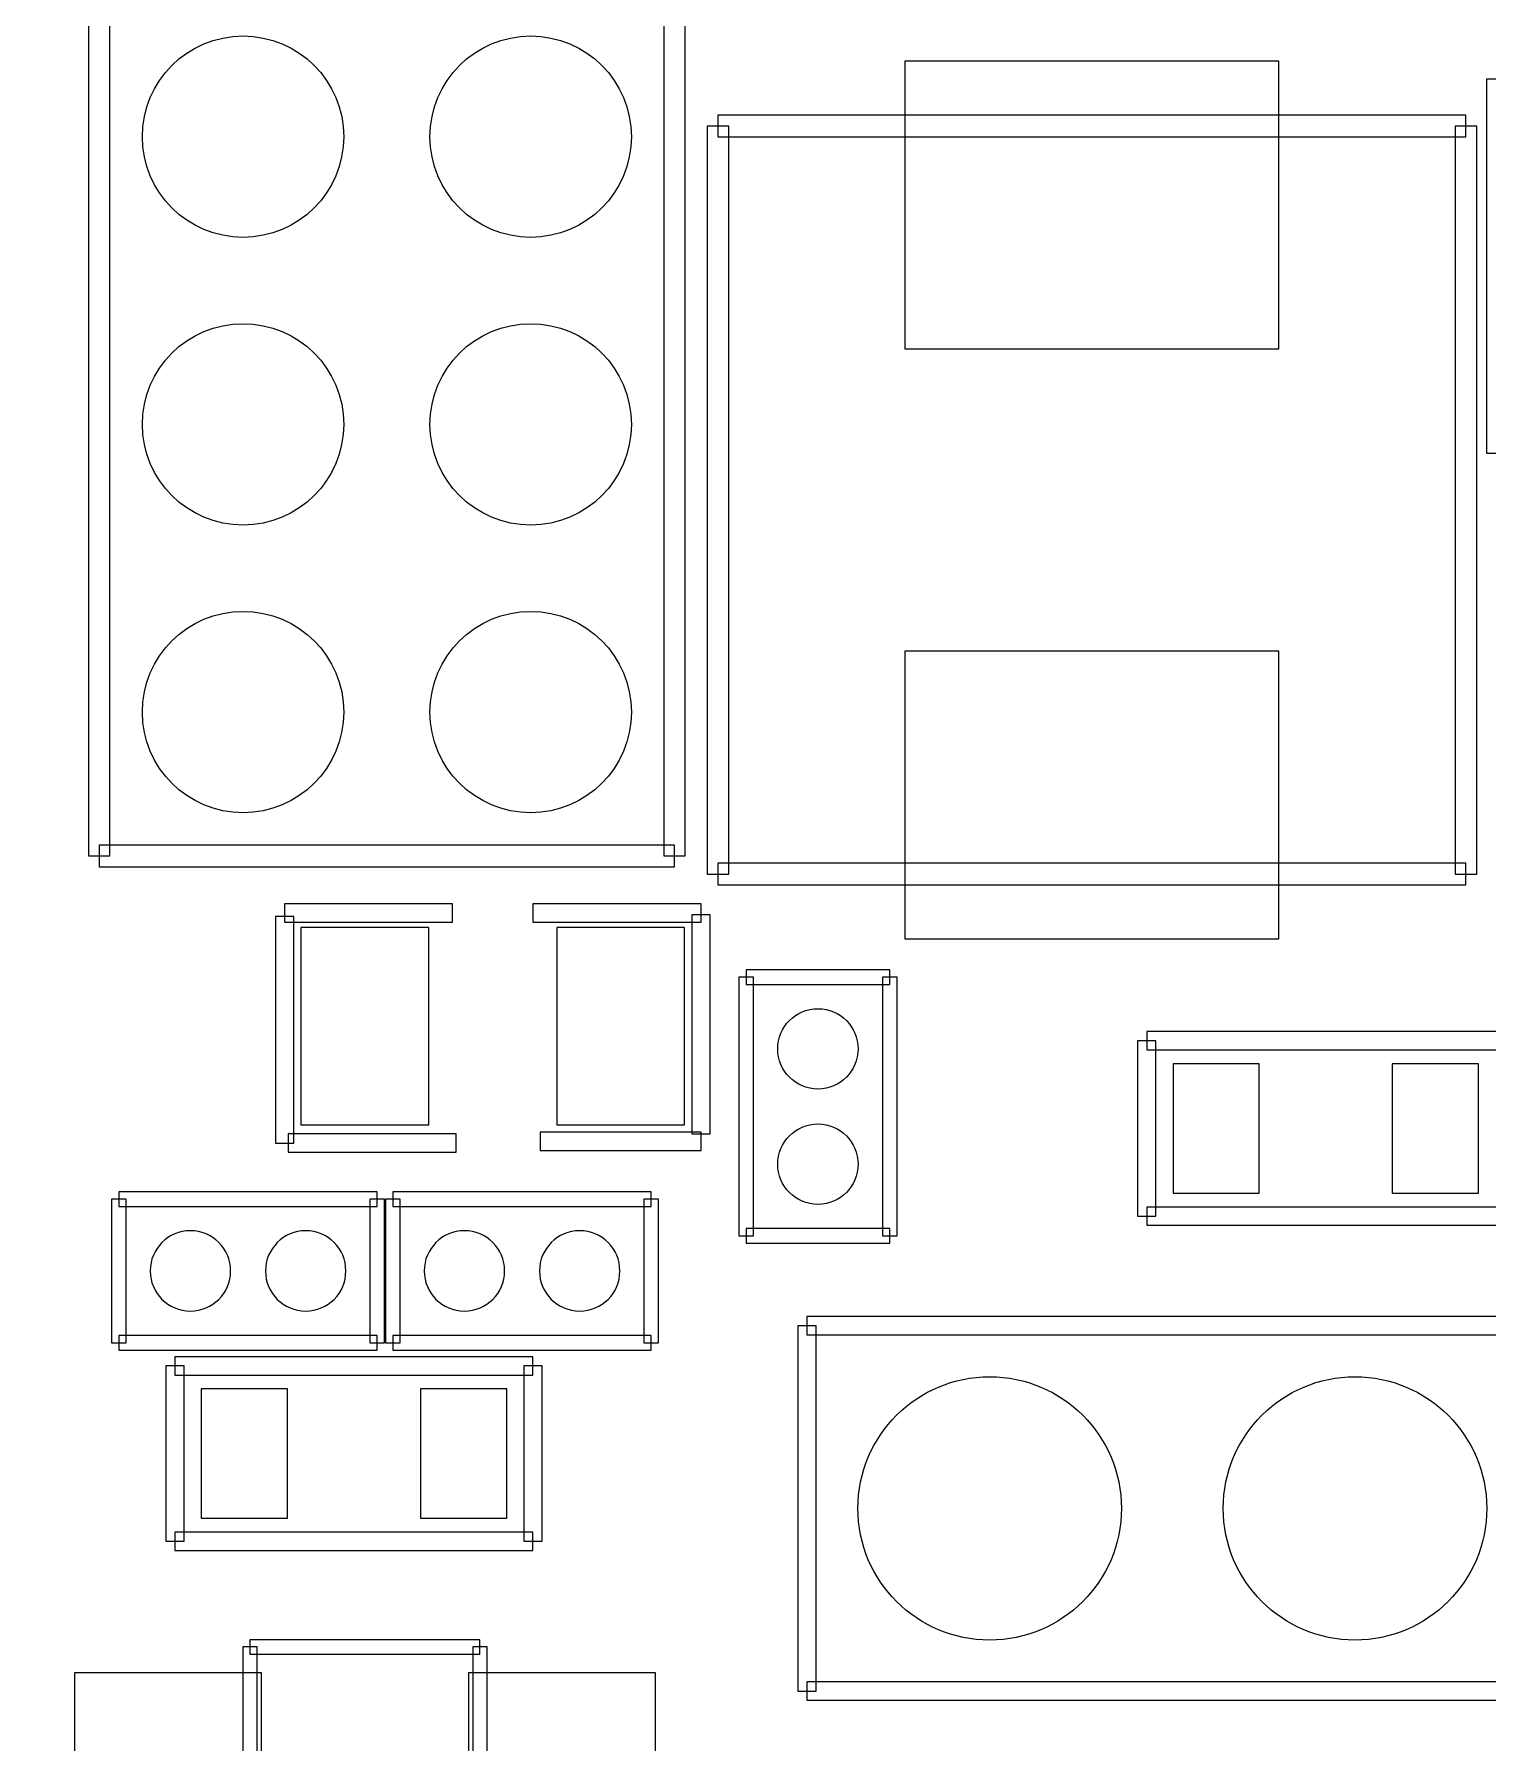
# Model space of a CAD drawing. Header units: millimetres. Extents: x -62 to 58, y -47 to 48.
# Drawn here: x -30.01 to -19.9, y -25.02 to -13.14 of the extents above; entities that cross this region are included whole.
import ezdxf

# ---------------------------------------------------------------- set-up
doc = ezdxf.new("R2010")
doc.units = ezdxf.units.MM
doc.header["$MEASUREMENT"] = 0
for name, color, linetype in [('BG_OUTLINE', 7, 'Continuous'), ('PG_SILKSCREEN_TOP', 7, 'Continuous'), ('PIN_SOLDERMASK_TOP', 7, 'Continuous')]:
    doc.layers.add(name, color=color, linetype=linetype)

msp = doc.modelspace()

# ---------------------------------------------------------------- linework, layer by layer
at = {"layer": 'BG_OUTLINE', "lineweight": 9}
msp.add_open_spline([(-39.9999, -35.8165), (-39.9999, -35.8165), (-39.9999, 34.1833), (-39.9999, 34.1833), (-39.9999, 34.1833), (-39.9999, 34.1833), (39.9999, 34.1833), (39.9999, 34.1833), (39.9999, 34.1833), (39.9999, 34.1833), (39.9999, -35.8165), (39.9999, -35.8165), (39.9999, -35.8165), (39.9999, -35.8165), (-39.9999, -35.8165), (-39.9999, -35.8165)], degree=3, knots=[0, 0, 0, 0, 0.25, 0.25, 0.25, 0.25, 0.5, 0.5, 0.5, 0.5, 0.75, 0.75, 0.75, 0.75, 1, 1, 1, 1], dxfattribs=at)
at = {"layer": 'PG_SILKSCREEN_TOP', "lineweight": 9}
for points in [[(-29.634, 25.143), (-29.634, 25.143), (-29.4839, 25.143), (-29.4839, 25.143), (-29.4839, 25.143), (-29.4839, 25.143), (-29.4839, -18.857), (-29.4839, -18.857), (-29.4839, -18.857), (-29.4839, -18.857), (-29.634, -18.857), (-29.634, -18.857), (-29.634, -18.857), (-29.634, -18.857), (-29.634, 25.143), (-29.634, 25.143)], [(-25.4839, -18.857), (-25.4839, -18.857), (-25.634, -18.857), (-25.634, -18.857), (-25.634, -18.857), (-25.634, -18.857), (-25.634, 25.143), (-25.634, 25.143), (-25.634, 25.143), (-25.634, 25.143), (-25.4839, 25.143), (-25.4839, 25.143), (-25.4839, 25.143), (-25.4839, 25.143), (-25.4839, -18.857), (-25.4839, -18.857)], [(-20.0568, -13.7079), (-20.0568, -13.7079), (-20.0568, -13.858), (-20.0568, -13.858), (-20.0568, -13.858), (-20.0568, -13.858), (-25.2567, -13.858), (-25.2567, -13.858), (-25.2567, -13.858), (-25.2567, -13.858), (-25.2567, -13.7079), (-25.2567, -13.7079), (-25.2567, -13.7079), (-25.2567, -13.7079), (-20.0568, -13.7079), (-20.0568, -13.7079)], [(-25.3318, -13.783), (-25.3318, -13.783), (-25.1817, -13.783), (-25.1817, -13.783), (-25.1817, -13.783), (-25.1817, -13.783), (-25.1817, -18.9829), (-25.1817, -18.9829), (-25.1817, -18.9829), (-25.1817, -18.9829), (-25.3318, -18.9829), (-25.3318, -18.9829), (-25.3318, -18.9829), (-25.3318, -18.9829), (-25.3318, -13.783), (-25.3318, -13.783)], [(-19.9817, -18.9829), (-19.9817, -18.9829), (-20.1318, -18.9829), (-20.1318, -18.9829), (-20.1318, -18.9829), (-20.1318, -18.9829), (-20.1318, -13.783), (-20.1318, -13.783), (-20.1318, -13.783), (-20.1318, -13.783), (-19.9817, -13.783), (-19.9817, -13.783), (-19.9817, -13.783), (-19.9817, -13.783), (-19.9817, -18.9829), (-19.9817, -18.9829)], [(-29.5589, -18.932), (-29.5589, -18.932), (-29.5589, -18.782), (-29.5589, -18.782), (-29.5589, -18.782), (-29.5589, -18.782), (-25.559, -18.782), (-25.559, -18.782), (-25.559, -18.782), (-25.559, -18.782), (-25.559, -18.932), (-25.559, -18.932), (-25.559, -18.932), (-25.559, -18.932), (-29.5589, -18.932), (-29.5589, -18.932)], [(-25.2567, -19.058), (-25.2567, -19.058), (-25.2567, -18.9079), (-25.2567, -18.9079), (-25.2567, -18.9079), (-25.2567, -18.9079), (-20.0568, -18.9079), (-20.0568, -18.9079), (-20.0568, -18.9079), (-20.0568, -18.9079), (-20.0568, -19.058), (-20.0568, -19.058), (-20.0568, -19.058), (-20.0568, -19.058), (-25.2567, -19.058), (-25.2567, -19.058)], [(-28.2702, -19.3167), (-28.2702, -19.3167), (-28.2702, -19.1897), (-28.2702, -19.1897), (-28.2702, -19.1897), (-28.2702, -19.1897), (-27.1018, -19.1897), (-27.1018, -19.1897), (-27.1018, -19.1897), (-27.1018, -19.1897), (-27.1018, -19.3167), (-27.1018, -19.3167), (-27.1018, -19.3167), (-27.1018, -19.3167), (-28.2702, -19.3167), (-28.2702, -19.3167)], [(-25.3746, -19.1897), (-25.3746, -19.1897), (-25.3746, -19.3167), (-25.3746, -19.3167), (-25.3746, -19.3167), (-25.3746, -19.3167), (-26.543, -19.3167), (-26.543, -19.3167), (-26.543, -19.3167), (-26.543, -19.3167), (-26.543, -19.1897), (-26.543, -19.1897), (-26.543, -19.1897), (-26.543, -19.1897), (-25.3746, -19.1897), (-25.3746, -19.1897)], [(-28.2067, -20.8534), (-28.2067, -20.8534), (-28.3337, -20.8534), (-28.3337, -20.8534), (-28.3337, -20.8534), (-28.3337, -20.8534), (-28.3337, -19.2786), (-28.3337, -19.2786), (-28.3337, -19.2786), (-28.3337, -19.2786), (-28.2067, -19.2786), (-28.2067, -19.2786), (-28.2067, -19.2786), (-28.2067, -19.2786), (-28.2067, -20.8534), (-28.2067, -20.8534)], [(-25.3111, -20.7899), (-25.3111, -20.7899), (-25.4381, -20.7899), (-25.4381, -20.7899), (-25.4381, -20.7899), (-25.4381, -20.7899), (-25.4381, -19.2659), (-25.4381, -19.2659), (-25.4381, -19.2659), (-25.4381, -19.2659), (-25.3111, -19.2659), (-25.3111, -19.2659), (-25.3111, -19.2659), (-25.3111, -19.2659), (-25.3111, -20.7899), (-25.3111, -20.7899)], [(-25.0108, -21.4977), (-25.0108, -21.4977), (-25.1124, -21.4977), (-25.1124, -21.4977), (-25.1124, -21.4977), (-25.1124, -21.4977), (-25.1124, -19.701), (-25.1124, -19.701), (-25.1124, -19.701), (-25.1124, -19.701), (-25.0108, -19.701), (-25.0108, -19.701), (-25.0108, -19.701), (-25.0108, -19.701), (-25.0108, -21.4977), (-25.0108, -21.4977)], [(-25.0616, -19.7518), (-25.0616, -19.7518), (-25.0616, -19.6502), (-25.0616, -19.6502), (-25.0616, -19.6502), (-25.0616, -19.6502), (-24.0619, -19.6502), (-24.0619, -19.6502), (-24.0619, -19.6502), (-24.0619, -19.6502), (-24.0619, -19.7518), (-24.0619, -19.7518), (-24.0619, -19.7518), (-24.0619, -19.7518), (-25.0616, -19.7518), (-25.0616, -19.7518)], [(-24.1127, -19.701), (-24.1127, -19.701), (-24.0111, -19.701), (-24.0111, -19.701), (-24.0111, -19.701), (-24.0111, -19.701), (-24.0111, -21.4977), (-24.0111, -21.4977), (-24.0111, -21.4977), (-24.0111, -21.4977), (-24.1127, -21.4977), (-24.1127, -21.4977), (-24.1127, -21.4977), (-24.1127, -21.4977), (-24.1127, -19.701), (-24.1127, -19.701)], [(-22.3393, -20.1422), (-22.3393, -20.1422), (-22.2123, -20.1422), (-22.2123, -20.1422), (-22.2123, -20.1422), (-22.2123, -20.1422), (-22.2123, -21.3614), (-22.2123, -21.3614), (-22.2123, -21.3614), (-22.2123, -21.3614), (-22.3393, -21.3614), (-22.3393, -21.3614), (-22.3393, -21.3614), (-22.3393, -21.3614), (-22.3393, -20.1422), (-22.3393, -20.1422)], [(-19.7866, -20.0787), (-19.7866, -20.0787), (-19.7866, -20.2057), (-19.7866, -20.2057), (-19.7866, -20.2057), (-19.7866, -20.2057), (-22.2758, -20.2057), (-22.2758, -20.2057), (-22.2758, -20.2057), (-22.2758, -20.2057), (-22.2758, -20.0787), (-22.2758, -20.0787), (-22.2758, -20.0787), (-22.2758, -20.0787), (-19.7866, -20.0787), (-19.7866, -20.0787)], [(-26.4922, -20.9042), (-26.4922, -20.9042), (-26.4922, -20.7772), (-26.4922, -20.7772), (-26.4922, -20.7772), (-26.4922, -20.7772), (-25.3746, -20.7772), (-25.3746, -20.7772), (-25.3746, -20.7772), (-25.3746, -20.7772), (-25.3746, -20.9042), (-25.3746, -20.9042), (-25.3746, -20.9042), (-25.3746, -20.9042), (-26.4922, -20.9042), (-26.4922, -20.9042)], [(-27.0764, -20.7899), (-27.0764, -20.7899), (-27.0764, -20.9169), (-27.0764, -20.9169), (-27.0764, -20.9169), (-27.0764, -20.9169), (-28.2448, -20.9169), (-28.2448, -20.9169), (-28.2448, -20.9169), (-28.2448, -20.9169), (-28.2448, -20.7899), (-28.2448, -20.7899), (-28.2448, -20.7899), (-28.2448, -20.7899), (-27.0764, -20.7899), (-27.0764, -20.7899)], [(-29.3717, -22.2422), (-29.3717, -22.2422), (-29.4733, -22.2422), (-29.4733, -22.2422), (-29.4733, -22.2422), (-29.4733, -22.2422), (-29.4733, -21.2425), (-29.4733, -21.2425), (-29.4733, -21.2425), (-29.4733, -21.2425), (-29.3717, -21.2425), (-29.3717, -21.2425), (-29.3717, -21.2425), (-29.3717, -21.2425), (-29.3717, -22.2422), (-29.3717, -22.2422)], [(-29.4225, -21.2933), (-29.4225, -21.2933), (-29.4225, -21.1917), (-29.4225, -21.1917), (-29.4225, -21.1917), (-29.4225, -21.1917), (-27.6258, -21.1917), (-27.6258, -21.1917), (-27.6258, -21.1917), (-27.6258, -21.1917), (-27.6258, -21.2933), (-27.6258, -21.2933), (-27.6258, -21.2933), (-27.6258, -21.2933), (-29.4225, -21.2933), (-29.4225, -21.2933)], [(-27.6766, -21.2425), (-27.6766, -21.2425), (-27.575, -21.2425), (-27.575, -21.2425), (-27.575, -21.2425), (-27.575, -21.2425), (-27.575, -22.2422), (-27.575, -22.2422), (-27.575, -22.2422), (-27.575, -22.2422), (-27.6766, -22.2422), (-27.6766, -22.2422), (-27.6766, -22.2422), (-27.6766, -22.2422), (-27.6766, -21.2425), (-27.6766, -21.2425)], [(-27.4667, -22.2422), (-27.4667, -22.2422), (-27.5683, -22.2422), (-27.5683, -22.2422), (-27.5683, -22.2422), (-27.5683, -22.2422), (-27.5683, -21.2425), (-27.5683, -21.2425), (-27.5683, -21.2425), (-27.5683, -21.2425), (-27.4667, -21.2425), (-27.4667, -21.2425), (-27.4667, -21.2425), (-27.4667, -21.2425), (-27.4667, -22.2422), (-27.4667, -22.2422)], [(-27.5175, -21.2933), (-27.5175, -21.2933), (-27.5175, -21.1917), (-27.5175, -21.1917), (-27.5175, -21.1917), (-27.5175, -21.1917), (-25.7208, -21.1917), (-25.7208, -21.1917), (-25.7208, -21.1917), (-25.7208, -21.1917), (-25.7208, -21.2933), (-25.7208, -21.2933), (-25.7208, -21.2933), (-25.7208, -21.2933), (-27.5175, -21.2933), (-27.5175, -21.2933)], [(-25.7716, -21.2425), (-25.7716, -21.2425), (-25.67, -21.2425), (-25.67, -21.2425), (-25.67, -21.2425), (-25.67, -21.2425), (-25.67, -22.2422), (-25.67, -22.2422), (-25.67, -22.2422), (-25.67, -22.2422), (-25.7716, -22.2422), (-25.7716, -22.2422), (-25.7716, -22.2422), (-25.7716, -22.2422), (-25.7716, -21.2425), (-25.7716, -21.2425)], [(-22.2758, -21.4249), (-22.2758, -21.4249), (-22.2758, -21.2979), (-22.2758, -21.2979), (-22.2758, -21.2979), (-22.2758, -21.2979), (-19.7866, -21.2979), (-19.7866, -21.2979), (-19.7866, -21.2979), (-19.7866, -21.2979), (-19.7866, -21.4249), (-19.7866, -21.4249), (-19.7866, -21.4249), (-19.7866, -21.4249), (-22.2758, -21.4249), (-22.2758, -21.4249)], [(-24.0619, -21.4469), (-24.0619, -21.4469), (-24.0619, -21.5485), (-24.0619, -21.5485), (-24.0619, -21.5485), (-24.0619, -21.5485), (-25.0616, -21.5485), (-25.0616, -21.5485), (-25.0616, -21.5485), (-25.0616, -21.5485), (-25.0616, -21.4469), (-25.0616, -21.4469), (-25.0616, -21.4469), (-25.0616, -21.4469), (-24.0619, -21.4469), (-24.0619, -21.4469)], [(-9.3979, -22.0599), (-9.3979, -22.0599), (-9.3979, -22.1869), (-9.3979, -22.1869), (-9.3979, -22.1869), (-9.3979, -22.1869), (-24.638, -22.1869), (-24.638, -22.1869), (-24.638, -22.1869), (-24.638, -22.1869), (-24.638, -22.0599), (-24.638, -22.0599), (-24.638, -22.0599), (-24.638, -22.0599), (-9.3979, -22.0599), (-9.3979, -22.0599)], [(-27.6258, -22.1914), (-27.6258, -22.1914), (-27.6258, -22.293), (-27.6258, -22.293), (-27.6258, -22.293), (-27.6258, -22.293), (-29.4225, -22.293), (-29.4225, -22.293), (-29.4225, -22.293), (-29.4225, -22.293), (-29.4225, -22.1914), (-29.4225, -22.1914), (-29.4225, -22.1914), (-29.4225, -22.1914), (-27.6258, -22.1914), (-27.6258, -22.1914)], [(-25.7208, -22.1914), (-25.7208, -22.1914), (-25.7208, -22.293), (-25.7208, -22.293), (-25.7208, -22.293), (-25.7208, -22.293), (-27.5175, -22.293), (-27.5175, -22.293), (-27.5175, -22.293), (-27.5175, -22.293), (-27.5175, -22.1914), (-27.5175, -22.1914), (-27.5175, -22.1914), (-27.5175, -22.1914), (-25.7208, -22.1914), (-25.7208, -22.1914)], [(-24.7015, -22.1234), (-24.7015, -22.1234), (-24.5745, -22.1234), (-24.5745, -22.1234), (-24.5745, -22.1234), (-24.5745, -22.1234), (-24.5745, -24.6634), (-24.5745, -24.6634), (-24.5745, -24.6634), (-24.5745, -24.6634), (-24.7015, -24.6634), (-24.7015, -24.6634), (-24.7015, -24.6634), (-24.7015, -24.6634), (-24.7015, -22.1234), (-24.7015, -22.1234)], [(-29.0957, -22.4028), (-29.0957, -22.4028), (-28.9687, -22.4028), (-28.9687, -22.4028), (-28.9687, -22.4028), (-28.9687, -22.4028), (-28.9687, -23.622), (-28.9687, -23.622), (-28.9687, -23.622), (-28.9687, -23.622), (-29.0957, -23.622), (-29.0957, -23.622), (-29.0957, -23.622), (-29.0957, -23.622), (-29.0957, -22.4028), (-29.0957, -22.4028)], [(-26.543, -22.3393), (-26.543, -22.3393), (-26.543, -22.4663), (-26.543, -22.4663), (-26.543, -22.4663), (-26.543, -22.4663), (-29.0322, -22.4663), (-29.0322, -22.4663), (-29.0322, -22.4663), (-29.0322, -22.4663), (-29.0322, -22.3393), (-29.0322, -22.3393), (-29.0322, -22.3393), (-29.0322, -22.3393), (-26.543, -22.3393), (-26.543, -22.3393)], [(-26.4795, -23.622), (-26.4795, -23.622), (-26.6065, -23.622), (-26.6065, -23.622), (-26.6065, -23.622), (-26.6065, -23.622), (-26.6065, -22.4028), (-26.6065, -22.4028), (-26.6065, -22.4028), (-26.6065, -22.4028), (-26.4795, -22.4028), (-26.4795, -22.4028), (-26.4795, -22.4028), (-26.4795, -22.4028), (-26.4795, -23.622), (-26.4795, -23.622)], [(-29.0322, -23.6855), (-29.0322, -23.6855), (-29.0322, -23.5585), (-29.0322, -23.5585), (-29.0322, -23.5585), (-29.0322, -23.5585), (-26.543, -23.5585), (-26.543, -23.5585), (-26.543, -23.5585), (-26.543, -23.5585), (-26.543, -23.6855), (-26.543, -23.6855), (-26.543, -23.6855), (-26.543, -23.6855), (-29.0322, -23.6855), (-29.0322, -23.6855)], [(-26.9114, -24.3063), (-26.9114, -24.3063), (-26.9114, -24.4063), (-26.9114, -24.4063), (-26.9114, -24.4063), (-26.9114, -24.4063), (-28.5113, -24.4063), (-28.5113, -24.4063), (-28.5113, -24.4063), (-28.5113, -24.4063), (-28.5113, -24.3063), (-28.5113, -24.3063), (-28.5113, -24.3063), (-28.5113, -24.3063), (-26.9114, -24.3063), (-26.9114, -24.3063)], [(-28.5613, -24.3563), (-28.5613, -24.3563), (-28.4613, -24.3563), (-28.4613, -24.3563), (-28.4613, -24.3563), (-28.4613, -24.3563), (-28.4613, -27.2564), (-28.4613, -27.2564), (-28.4613, -27.2564), (-28.4613, -27.2564), (-28.5613, -27.2564), (-28.5613, -27.2564), (-28.5613, -27.2564), (-28.5613, -27.2564), (-28.5613, -24.3563), (-28.5613, -24.3563)], [(-26.8614, -27.2564), (-26.8614, -27.2564), (-26.9614, -27.2564), (-26.9614, -27.2564), (-26.9614, -27.2564), (-26.9614, -27.2564), (-26.9614, -24.3563), (-26.9614, -24.3563), (-26.9614, -24.3563), (-26.9614, -24.3563), (-26.8614, -24.3563), (-26.8614, -24.3563), (-26.8614, -24.3563), (-26.8614, -24.3563), (-26.8614, -27.2564), (-26.8614, -27.2564)], [(-24.638, -24.7269), (-24.638, -24.7269), (-24.638, -24.5999), (-24.638, -24.5999), (-24.638, -24.5999), (-24.638, -24.5999), (-9.3979, -24.5999), (-9.3979, -24.5999), (-9.3979, -24.5999), (-9.3979, -24.5999), (-9.3979, -24.7269), (-9.3979, -24.7269), (-9.3979, -24.7269), (-9.3979, -24.7269), (-24.638, -24.7269), (-24.638, -24.7269)]]:
    msp.add_open_spline(points, degree=3, knots=[0, 0, 0, 0, 0.25, 0.25, 0.25, 0.25, 0.5, 0.5, 0.5, 0.5, 0.75, 0.75, 0.75, 0.75, 1, 1, 1, 1], dxfattribs=at)
at = {"layer": 'PIN_SOLDERMASK_TOP', "lineweight": 9}
for points in [[(-27.8589, -13.8569), (-27.8589, -13.4703), (-28.1723, -13.1569), (-28.5589, -13.1569), (-28.5589, -13.1569), (-28.9455, -13.1569), (-29.2589, -13.4703), (-29.2589, -13.8569), (-29.2589, -13.8569), (-29.2589, -14.2435), (-28.9455, -14.5569), (-28.559, -14.5569), (-28.559, -14.5569), (-28.1724, -14.5569), (-27.859, -14.2435), (-27.8589, -13.8569)], [(-25.859, -13.8569), (-25.859, -13.4703), (-26.1724, -13.1569), (-26.559, -13.1569), (-26.559, -13.1569), (-26.9455, -13.1569), (-27.2589, -13.4703), (-27.259, -13.8569), (-27.259, -13.8569), (-27.259, -14.2435), (-26.9456, -14.5569), (-26.559, -14.5569), (-26.559, -14.5569), (-26.1724, -14.5569), (-25.859, -14.2435), (-25.859, -13.8569)], [(-23.9567, -13.3329), (-23.9567, -13.3329), (-21.3568, -13.3329), (-21.3568, -13.3329), (-21.3568, -13.3329), (-21.3568, -13.3329), (-21.3568, -15.3329), (-21.3568, -15.3329), (-21.3568, -15.3329), (-21.3568, -15.3329), (-23.9567, -15.3329), (-23.9567, -15.3329), (-23.9567, -15.3329), (-23.9567, -15.3329), (-23.9567, -13.3329), (-23.9567, -13.3329)], [(-19.5641, -13.4574), (-19.5641, -13.4574), (-19.5641, -16.0573), (-19.5641, -16.0573), (-19.5641, -16.0573), (-19.5641, -16.0573), (-19.9142, -16.0573), (-19.9142, -16.0573), (-19.9142, -16.0573), (-19.9142, -16.0573), (-19.9142, -13.4574), (-19.9142, -13.4574), (-19.9142, -13.4574), (-19.9142, -13.4574), (-19.5641, -13.4574), (-19.5641, -13.4574)], [(-27.8589, -15.8569), (-27.8589, -15.4703), (-28.1723, -15.1569), (-28.5589, -15.1569), (-28.5589, -15.1569), (-28.9455, -15.1569), (-29.2589, -15.4703), (-29.2589, -15.8569), (-29.2589, -15.8569), (-29.2589, -16.2435), (-28.9455, -16.5569), (-28.559, -16.5569), (-28.559, -16.5569), (-28.1724, -16.5569), (-27.859, -16.2435), (-27.8589, -15.8569)], [(-25.859, -15.8569), (-25.859, -15.4703), (-26.1724, -15.1569), (-26.559, -15.1569), (-26.559, -15.1569), (-26.9455, -15.1569), (-27.2589, -15.4703), (-27.259, -15.8569), (-27.259, -15.8569), (-27.259, -16.2435), (-26.9456, -16.5569), (-26.559, -16.5569), (-26.559, -16.5569), (-26.1724, -16.5569), (-25.859, -16.2435), (-25.859, -15.8569)], [(-27.8589, -17.8569), (-27.8589, -17.4703), (-28.1723, -17.1569), (-28.5589, -17.1569), (-28.5589, -17.1569), (-28.9455, -17.1569), (-29.2589, -17.4703), (-29.2589, -17.8569), (-29.2589, -17.8569), (-29.2589, -18.2435), (-28.9455, -18.5569), (-28.559, -18.5569), (-28.559, -18.5569), (-28.1724, -18.5569), (-27.859, -18.2435), (-27.8589, -17.8569)], [(-25.859, -17.8569), (-25.859, -17.4703), (-26.1724, -17.1569), (-26.559, -17.1569), (-26.559, -17.1569), (-26.9455, -17.1569), (-27.2589, -17.4703), (-27.259, -17.8569), (-27.259, -17.8569), (-27.259, -18.2435), (-26.9456, -18.5569), (-26.559, -18.5569), (-26.559, -18.5569), (-26.1724, -18.5569), (-25.859, -18.2435), (-25.859, -17.8569)], [(-23.9567, -17.433), (-23.9567, -17.433), (-21.3568, -17.433), (-21.3568, -17.433), (-21.3568, -17.433), (-21.3568, -17.433), (-21.3568, -19.433), (-21.3568, -19.433), (-21.3568, -19.433), (-21.3568, -19.433), (-23.9567, -19.433), (-23.9567, -19.433), (-23.9567, -19.433), (-23.9567, -19.433), (-23.9567, -17.433), (-23.9567, -17.433)], [(-27.2669, -19.3548), (-27.2669, -19.3548), (-27.2669, -20.7264), (-27.2669, -20.7264), (-27.2669, -20.7264), (-27.2669, -20.7264), (-28.1559, -20.7264), (-28.1559, -20.7264), (-28.1559, -20.7264), (-28.1559, -20.7264), (-28.1559, -19.3548), (-28.1559, -19.3548), (-28.1559, -19.3548), (-28.1559, -19.3548), (-27.2669, -19.3548), (-27.2669, -19.3548)], [(-25.4889, -19.3548), (-25.4889, -19.3548), (-25.4889, -20.7264), (-25.4889, -20.7264), (-25.4889, -20.7264), (-25.4889, -20.7264), (-26.3779, -20.7264), (-26.3779, -20.7264), (-26.3779, -20.7264), (-26.3779, -20.7264), (-26.3779, -19.3548), (-26.3779, -19.3548), (-26.3779, -19.3548), (-26.3779, -19.3548), (-25.4889, -19.3548), (-25.4889, -19.3548)], [(-24.2824, -20.1985), (-24.2824, -20.0442), (-24.4074, -19.9191), (-24.5617, -19.9191), (-24.5617, -19.9191), (-24.7161, -19.9191), (-24.8411, -20.0442), (-24.8411, -20.1985), (-24.8411, -20.1985), (-24.8412, -20.3528), (-24.7161, -20.4779), (-24.5618, -20.4779), (-24.5618, -20.4779), (-24.4074, -20.4779), (-24.2824, -20.3528), (-24.2824, -20.1985)], [(-22.0931, -21.2018), (-22.0931, -21.2018), (-22.0931, -20.3018), (-22.0931, -20.3018), (-22.0931, -20.3018), (-22.0931, -20.3018), (-21.4932, -20.3018), (-21.4932, -20.3018), (-21.4932, -20.3018), (-21.4932, -20.3018), (-21.4932, -21.2018), (-21.4932, -21.2018), (-21.4932, -21.2018), (-21.4932, -21.2018), (-22.0931, -21.2018), (-22.0931, -21.2018)], [(-20.5691, -21.2018), (-20.5691, -21.2018), (-20.5691, -20.3018), (-20.5691, -20.3018), (-20.5691, -20.3018), (-20.5691, -20.3018), (-19.9692, -20.3018), (-19.9692, -20.3018), (-19.9692, -20.3018), (-19.9692, -20.3018), (-19.9692, -21.2018), (-19.9692, -21.2018), (-19.9692, -21.2018), (-19.9692, -21.2018), (-20.5691, -21.2018), (-20.5691, -21.2018)], [(-24.2824, -21.0002), (-24.2824, -20.8459), (-24.4074, -20.7208), (-24.5617, -20.7208), (-24.5617, -20.7208), (-24.7161, -20.7208), (-24.8411, -20.8459), (-24.8411, -21.0002), (-24.8411, -21.0002), (-24.8412, -21.1545), (-24.7161, -21.2796), (-24.5618, -21.2796), (-24.5618, -21.2796), (-24.4074, -21.2796), (-24.2824, -21.1545), (-24.2824, -21.0002)], [(-28.6456, -21.7423), (-28.6456, -21.588), (-28.7707, -21.463), (-28.925, -21.463), (-28.925, -21.463), (-29.0793, -21.4629), (-29.2044, -21.588), (-29.2044, -21.7423), (-29.2044, -21.7423), (-29.2044, -21.8967), (-29.0793, -22.0217), (-28.925, -22.0217), (-28.925, -22.0217), (-28.7707, -22.0218), (-28.6456, -21.8967), (-28.6456, -21.7424)], [(-27.8439, -21.7423), (-27.8439, -21.588), (-27.969, -21.463), (-28.1233, -21.463), (-28.1233, -21.463), (-28.2776, -21.4629), (-28.4027, -21.588), (-28.4027, -21.7423), (-28.4027, -21.7423), (-28.4027, -21.8967), (-28.2776, -22.0217), (-28.1233, -22.0217), (-28.1233, -22.0217), (-27.969, -22.0218), (-27.8439, -21.8967), (-27.8439, -21.7424)], [(-26.7406, -21.7423), (-26.7406, -21.588), (-26.8657, -21.463), (-27.02, -21.463), (-27.02, -21.463), (-27.1743, -21.4629), (-27.2994, -21.588), (-27.2994, -21.7423), (-27.2994, -21.7423), (-27.2994, -21.8967), (-27.1743, -22.0217), (-27.02, -22.0217), (-27.02, -22.0217), (-26.8657, -22.0218), (-26.7406, -21.8967), (-26.7406, -21.7424)], [(-25.9389, -21.7423), (-25.9389, -21.588), (-26.064, -21.463), (-26.2183, -21.463), (-26.2183, -21.463), (-26.3726, -21.4629), (-26.4977, -21.588), (-26.4977, -21.7423), (-26.4977, -21.7423), (-26.4977, -21.8967), (-26.3726, -22.0217), (-26.2183, -22.0217), (-26.2183, -22.0217), (-26.064, -22.0218), (-25.9389, -21.8967), (-25.9389, -21.7424)], [(-28.2496, -22.5624), (-28.2496, -22.5624), (-28.2496, -23.4623), (-28.2496, -23.4623), (-28.2496, -23.4623), (-28.2496, -23.4623), (-28.8495, -23.4623), (-28.8495, -23.4623), (-28.8495, -23.4623), (-28.8495, -23.4623), (-28.8495, -22.5624), (-28.8495, -22.5624), (-28.8495, -22.5624), (-28.8495, -22.5624), (-28.2496, -22.5624), (-28.2496, -22.5624)], [(-26.7256, -22.5624), (-26.7256, -22.5624), (-26.7256, -23.4623), (-26.7256, -23.4623), (-26.7256, -23.4623), (-26.7256, -23.4623), (-27.3255, -23.4623), (-27.3255, -23.4623), (-27.3255, -23.4623), (-27.3255, -23.4623), (-27.3255, -22.5624), (-27.3255, -22.5624), (-27.3255, -22.5624), (-27.3255, -22.5624), (-26.7256, -22.5624), (-26.7256, -22.5624)], [(-22.4522, -23.3934), (-22.4522, -22.8876), (-22.8622, -22.4776), (-23.3679, -22.4776), (-23.3679, -22.4776), (-23.8737, -22.4776), (-24.2837, -22.8876), (-24.2837, -23.3933), (-24.2837, -23.3933), (-24.2837, -23.8991), (-23.8737, -24.3091), (-23.368, -24.3091), (-23.368, -24.3091), (-22.8622, -24.3091), (-22.4522, -23.8991), (-22.4522, -23.3934)], [(-19.9122, -23.3934), (-19.9122, -22.8876), (-20.3222, -22.4776), (-20.8279, -22.4776), (-20.8279, -22.4776), (-21.3337, -22.4776), (-21.7437, -22.8876), (-21.7437, -23.3933), (-21.7437, -23.3933), (-21.7437, -23.8991), (-21.3337, -24.3091), (-20.828, -24.3091), (-20.828, -24.3091), (-20.3222, -24.3091), (-19.9122, -23.8991), (-19.9122, -23.3934)], [(-28.4314, -25.1963), (-28.4314, -25.1963), (-29.7313, -25.1963), (-29.7313, -25.1963), (-29.7313, -25.1963), (-29.7313, -25.1963), (-29.7313, -24.5364), (-29.7313, -24.5364), (-29.7313, -24.5364), (-29.7313, -24.5364), (-28.4314, -24.5364), (-28.4314, -24.5364), (-28.4314, -24.5364), (-28.4314, -24.5364), (-28.4314, -25.1963), (-28.4314, -25.1963)], [(-25.6914, -25.1963), (-25.6914, -25.1963), (-26.9913, -25.1963), (-26.9913, -25.1963), (-26.9913, -25.1963), (-26.9913, -25.1963), (-26.9913, -24.5364), (-26.9913, -24.5364), (-26.9913, -24.5364), (-26.9913, -24.5364), (-25.6914, -24.5364), (-25.6914, -24.5364), (-25.6914, -24.5364), (-25.6914, -24.5364), (-25.6914, -25.1963), (-25.6914, -25.1963)]]:
    msp.add_open_spline(points, degree=3, knots=[0, 0, 0, 0, 0.25, 0.25, 0.25, 0.25, 0.5, 0.5, 0.5, 0.5, 0.75, 0.75, 0.75, 0.75, 1, 1, 1, 1], dxfattribs=at)

doc.saveas('drawing.dxf')
